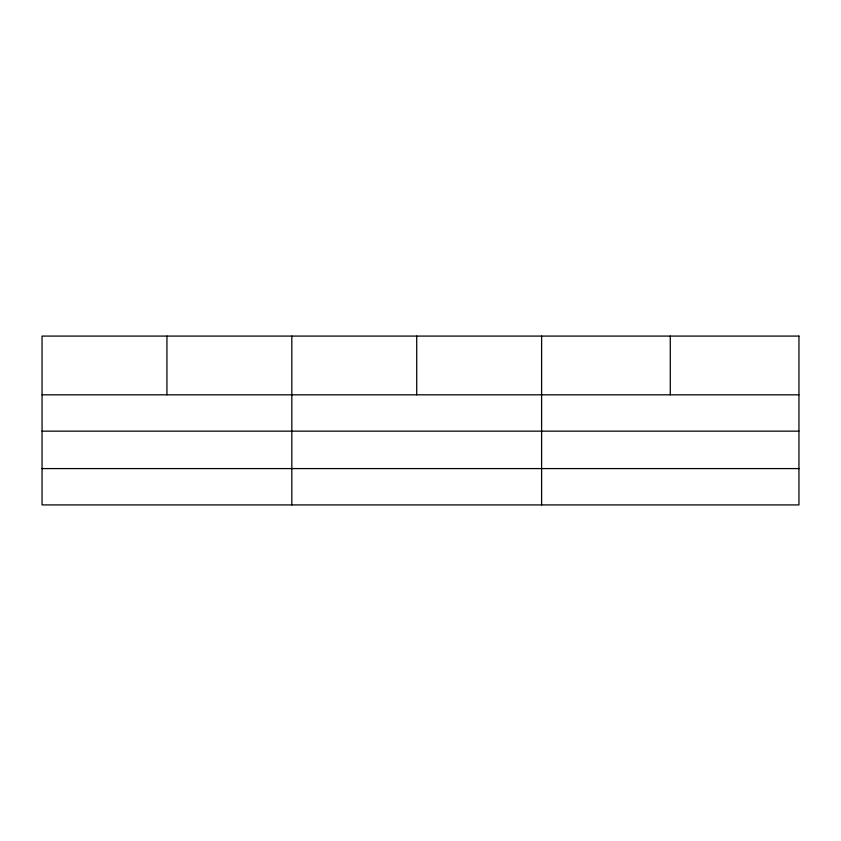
<?xml version="1.0" encoding="UTF-8"?>
<svg xmlns="http://www.w3.org/2000/svg" width="841" height="841" viewBox="0 0 841 841"><rect width="100%" height="100%" fill="white"/><g stroke="black" fill="none" stroke-linecap="round" stroke-linejoin="round"><path stroke-width="1.26" d="M42.05 394.818L798.95 394.818M42.05 431.149L798.95 431.149M42.05 468.584L798.95 468.584M670.277 336.085L670.277 394.818M541.604 336.085L541.604 504.915M416.715 336.085L416.715 394.818M291.827 336.085L291.827 504.915M166.939 336.085L166.939 394.818M798.95 336.085L42.05 336.085L42.05 504.915L798.95 504.915L798.95 336.085"/></g></svg>
